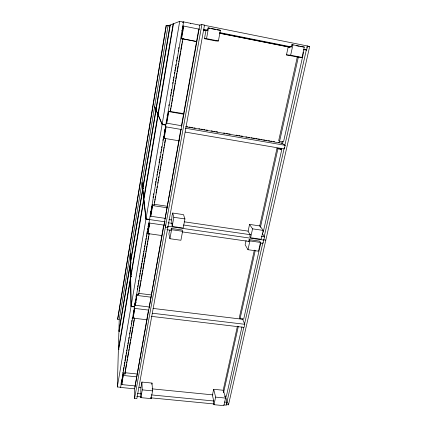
<?xml version="1.0" encoding="UTF-8"?>
<svg xmlns="http://www.w3.org/2000/svg" width="427" height="427" viewBox="0 0 427 427"><rect width="100%" height="100%" fill="white"/><g stroke="black" fill="none" stroke-linecap="round" stroke-linejoin="round"><path stroke-width="0.64" d="M121.919 380.302L121.85 384.599L123.44 373.865L125.1 374.036L125.106 372.739L137.046 373.967M122.074 379.998L122.042 381.978L123.44 373.865M121.151 382.539L121.113 384.524L135.178 385.928M117.318 386.953L118.322 351.645L130.619 278.516L131.036 306.549L117.318 386.953L120.638 387.278M118.375 349.638L118.845 333.071L130.4 263.865L130.598 276.931L118.375 349.638L119.037 349.574M118.898 331.299L119.229 319.604L130.246 253.275L130.379 262.466L118.898 331.299L119.517 331.245M119.048 319.519L117.724 319.364L117.772 318.019L166.13 25.465L168.959 25.898M181.929 39.097L181.971 38.782M117.724 319.364L166.349 25.38M130.432 262.167L142.693 188.691L142.02 182.372L130.294 252.992L130.432 262.167L131.068 262.157M142.746 188.371L155.866 109.755L154.585 106.734L142.074 182.067L142.746 188.371L143.397 188.408M156.586 109.504L155.919 109.419L169.989 25.108L170.667 25.252M130.689 264.42L130.908 263.112M130.651 276.616L143.75 198.667L142.794 189.652L130.454 263.566L130.651 276.616L131.329 276.6M157.889 114.548L143.808 198.331L142.848 189.332L156.058 110.219L157.889 114.548L158.556 114.543M158.663 114.276L157.953 114.185L173.127 23.891L173.789 24.072M131.094 306.196L145.933 219.238L143.867 199.767L130.673 278.201L131.094 306.196L134.532 306.613M145.997 218.859L162.095 124.503L158.113 115.076L143.926 199.425L145.997 218.859L149.562 219.377M165.863 124.721L162.169 124.092L179.698 21.35L183.541 22.119M122.341 375.92L122.565 374.607M122.789 373.299L123.019 371.986M123.243 370.679L123.803 367.401M124.033 366.088L124.257 364.781M124.481 363.468L124.705 362.16M124.935 360.847L125.949 354.949M126.173 353.641L126.397 352.328M126.627 351.021L126.851 349.708M127.075 348.4L127.641 345.123M127.865 343.815L128.089 342.502M128.319 341.194L128.543 339.881M128.767 338.568L128.991 337.261M129.557 333.983L129.781 332.676M130.011 331.363L130.235 330.055M130.459 328.742L130.683 327.434M131.249 324.157L131.473 322.844M131.703 321.536L131.927 320.223M132.151 318.916L132.375 317.603M133.448 311.39L133.571 310.669M135.188 301.286L135.364 300.24M135.999 296.557L136.224 295.249M137.238 289.357L137.467 288.044M137.691 286.736L137.916 285.423M138.14 284.115L138.369 282.807M138.594 281.494L138.818 280.187M139.383 276.909L139.608 275.602M139.832 274.294L140.056 272.981M140.286 271.673L140.51 270.36M140.734 269.053L141.3 265.775M141.524 264.468L141.748 263.16M141.972 261.847L142.202 260.539M142.426 259.226L142.65 257.919M142.874 256.611L143.44 253.334M143.664 252.026L143.888 250.713M144.118 249.405L144.342 248.098M144.566 246.785L144.79 245.477M145.02 244.164L145.58 240.892M145.804 239.579L146.034 238.271M146.258 236.964L146.482 235.651M146.707 234.343L147.272 231.066M147.496 229.758L147.726 228.445M148.02 226.742L148.153 225.958L149.327 226.123M148.345 224.832L148.537 223.711L149.85 223.897M150.485 212.411L150.678 211.274L151.863 211.45M151.339 207.442L151.564 206.129M153.037 197.594L153.261 196.281M153.485 194.968L153.715 193.655M155.182 185.115L155.407 183.802M155.636 182.489L155.86 181.176M156.085 179.863L156.314 178.55M156.874 175.267L157.104 173.954M157.328 172.641L157.558 171.328M157.782 170.015L158.006 168.702M158.236 167.389L158.46 166.076M159.025 162.794L159.25 161.481M159.479 160.168L159.703 158.855M159.928 157.542L160.157 156.229M160.717 152.941L160.947 151.628M161.171 150.315L161.401 149.002M161.625 147.689L161.849 146.376M162.868 140.467L163.093 139.154M163.317 137.841L163.546 136.528M164.224 132.589L164.422 131.447M164.566 130.598L164.779 129.376M167.138 115.653L167.363 114.34M168.836 105.795L169.06 104.482M170.533 95.936L170.757 94.623M170.987 93.31L171.211 91.992M171.435 90.679L171.665 89.366M172.684 83.452L172.908 82.133M173.132 80.82L173.362 79.507M173.586 78.194L173.81 76.876M174.376 73.593L174.606 72.275M174.83 70.962L175.059 69.649M175.283 68.336L175.508 67.018M175.737 65.705L175.961 64.392M176.527 61.104L176.757 59.791M176.981 58.478L177.205 57.159M178.224 51.245L178.449 49.932M178.678 48.619L178.902 47.301M200.124 25.214L183.578 21.894L120.611 387.438L134.654 388.826M134.585 308.139L133.128 318.147L147.005 319.78M149.226 233.66L138.711 294.379L136.992 294.176L135.487 302.924L135.45 301.873M183.946 113.651L168.537 111.217L166.76 121.514L166.413 120.814M149.423 223.262L147.918 233.585L161.737 235.533M167.405 206.278L154.28 204.319L154.393 205.008L152.615 204.741L150.977 214.231L150.843 213.265M181.283 38.558L183.183 27.515L182.676 27.643L182.905 26.325L183.733 26.095L181.587 38.537L181.283 38.558L196.623 41.627M133.128 318.147L134.804 308.427M136.992 294.176L135.348 305.284L135.242 301.857M179.287 140.857L164.155 138.316L166.124 126.883M168.537 111.217L168.761 111.602L166.765 123.184L166.204 122.037M147.918 233.585L149.733 223.075M152.615 204.741L150.907 216.27L150.587 213.906M124.908 372.819L125.132 371.511M125.362 370.209L126.376 364.332M126.6 363.025L126.83 361.717M127.054 360.409L127.283 359.107M127.508 357.799L128.527 351.923M128.751 350.615L128.975 349.313M129.205 348.005L130.219 342.128M130.448 340.821L130.673 339.513M130.897 338.211L131.126 336.903M131.351 335.595L132.37 329.719M132.594 328.411L132.818 327.109M133.048 325.801L134.062 319.924M139.015 291.326L139.239 290.013M139.469 288.7L140.488 282.797M140.718 281.484L140.947 280.171M141.172 278.863L142.196 272.954M142.421 271.641L142.65 270.334M142.874 269.021L143.899 263.112M144.123 261.804L144.353 260.491M144.582 259.178L145.602 253.27M145.831 251.962L146.055 250.649M146.285 249.336L146.851 246.053M147.08 244.74L147.304 243.433M147.534 242.12L147.758 240.807M147.988 239.494L148.553 236.211M148.783 234.903L149.007 233.59M154.328 202.857L154.558 201.544M154.782 200.236L155.012 198.923M155.236 197.61L155.465 196.297M156.031 193.02L156.261 191.707M156.485 190.399L156.714 189.086M156.939 187.773L157.168 186.46M157.734 183.183L157.963 181.87M158.187 180.562L158.417 179.249M158.641 177.936L158.871 176.623M159.436 173.346L159.666 172.033M159.89 170.72L160.12 169.412M160.344 168.099L160.573 166.786M160.798 165.479L161.369 162.196M161.593 160.883L161.822 159.575M162.047 158.262L162.276 156.949M162.506 155.636L162.73 154.328M163.295 151.046L163.525 149.738M163.754 148.425L163.979 147.112M164.208 145.799L164.432 144.491M164.662 143.178L165.228 139.901M170.208 111.127L170.773 107.85M171.003 106.542L171.227 105.229M171.457 103.921L171.681 102.608M171.91 101.3L172.476 98.023M172.705 96.715L172.93 95.402M173.159 94.095L173.383 92.787M173.613 91.474L174.632 85.581M174.856 84.268L175.086 82.961M175.31 81.648L175.54 80.34M175.764 79.027L176.33 75.755M176.559 74.442L176.783 73.134M177.013 71.821L177.237 70.514M177.467 69.201L178.032 65.929M178.262 64.616L178.486 63.308M178.716 61.995L178.94 60.687M179.169 59.374L180.189 53.482M180.413 52.169L180.642 50.861M180.867 49.553L181.886 43.655M182.115 42.348L182.34 41.035M182.569 39.727L182.793 38.414M124.897 374.121L134.66 317.763M154.206 204.917L165.751 138.284M170.389 111.495L183.06 38.339M134.58 398.455L201.886 24.547L204.501 25.07L136.832 398.674L134.58 398.455L134.404 390.059L199.809 25.022L201.886 24.547M141.924 382.064L140.814 388.148L140.841 397.633L151.121 398.626L152.578 390.886L152.007 383.078L141.924 382.064L142.26 389.872L140.841 397.633M169.588 230.148L168.889 233.985L169.919 238.72L180.909 240.268L182.596 231.279L182.233 230.025L171.275 228.45L170.944 230.27M172.705 213.041C171.174 217.546 171.787 221.976 172.172 226.422L183.215 228.013L184.923 218.928L183.525 214.637L172.705 213.041L173.837 217.3L172.172 226.422M204.453 38.708L205.969 30.376L207.511 30.157L207.906 27.995L208.493 27.894L220.401 30.28L218.394 40.965L216.014 40.987L204.453 38.708L206.535 38.627L218.394 40.965M169.919 238.72L171.569 229.699L171.275 228.45M206.535 38.627L208.493 27.894M151.782 384.289L152.007 383.078M182.078 38.825L182.014 39.129M213.687 389.296L212.395 395.242L213.783 400.99L213.447 402.512L213.97 404.695L223.849 405.65L225.547 398.087L223.385 390.273L213.687 389.296L215.635 397.11L213.97 404.695M246.085 240.449L245.135 244.804L247.98 249.704L258.506 251.183L260.47 242.435L259.605 241.132L249.106 239.627L248.722 241.394M249.576 224.405L248.066 231.338L250.195 234.674L249.806 236.451L250.606 237.727L261.185 239.248L263.165 230.404L259.947 225.936L249.576 224.405L252.554 228.845L250.606 237.727M286.469 54.88L288.23 46.794L291.305 46.89L291.764 44.792L292.933 44.814L304.296 47.093L301.969 57.458L297.512 57.053L286.469 54.88L290.654 55.222L301.969 57.458M247.98 249.704L249.907 240.919L249.106 239.627M290.654 55.222L292.933 44.814M223.172 390.321L237.439 326.169M254.343 250.121L239.44 317.144L240.065 318.67L243.705 319.113L260.865 242.696M259.659 226.214L277.006 148.217L280.87 148.874L281.788 149.514L263.171 232.405M297.438 56.332L278.682 140.675L279.594 141.268L283.491 141.94L303.688 52.003M223.54 392.835L238.335 326.436M240.065 318.67L255.234 250.585M260.422 227.319L277.902 148.852L277.006 148.217M279.594 141.268L298.361 57.031M280.731 149.493L281.019 148.196M282.546 141.38L282.108 143.328L185.644 126.739M241.96 326.868L226.337 396.443L224.575 396.267M226.518 403.974L243.785 327.392M244.516 324.146L262.957 242.376M264.126 237.177L284.361 147.438M284.804 145.49L306.501 49.244M306.794 47.947L307.237 45.993L309.682 46.484L228.498 404.828L226.374 404.62M225.397 395.904L227.169 402.298L226.523 405.164L223.881 404.908M242.477 318.793L244.767 324.29L244.073 327.381L151.27 316.348M262.237 233.51L264.521 236.75L263.011 243.438L260.379 243.064M281.244 142.762L285.145 145.319L284.329 148.954L185.281 132.066M303.346 49.804L306.661 49.954L307.552 46.004L203.941 25.193M169.989 25.108L168.019 25.871L154.643 106.408L155.919 109.419M173.127 23.891L170.293 24.99L156.117 109.872L157.953 114.185M179.698 21.35L173.474 23.757L158.177 114.714L162.169 124.092M182.334 22.332L183.578 21.894M199.089 29.041L198.785 29.095L181.486 125.719L181.705 126.061M220.401 30.28L217.242 29.863M130.598 276.931L131.27 276.627M130.379 262.466L131.014 262.456M308.358 46.452L309.682 46.484M304.296 47.093L300.539 46.548M142.693 188.691L143.344 188.723M137.307 393.529L141.273 393.918M151.185 394.884L213.954 401.006M224.527 402.037L227.169 402.298M136.773 396.48L141.396 396.929M150.635 397.82L213.986 403.953M138.892 387.54L140.873 387.737M152.108 388.853L212.902 394.884M142.26 389.872L152.578 390.886M215.635 397.11L225.547 398.087M121.727 379.48L122.832 379.587M123.424 375.482L136.667 376.833M153.069 308.427L242.68 319.279M131.036 306.549L134.473 306.965M134.233 308.358L148.761 310.109M152.503 313.242L244.767 324.29M135.007 302.332L136.33 302.492M149.322 306.981L134.772 305.214L134.718 303.223M137.046 295.452L150.87 297.165M151.174 294.924L138.663 293.365L138.711 294.39M155.866 109.755L156.528 109.846M171.569 229.699L182.596 231.279M249.907 240.919L260.47 242.435M166.946 229.699L170.891 230.265M182.078 231.861L249.192 241.463M148.943 222.963L164.176 225.157M263.544 239.777L265.818 240.107M167.571 226.246L263.763 240.097M150.117 216.153L165.281 218.368M169.007 219.585L171.643 219.969M184.176 221.8L248.135 231.13M149.53 219.563L165.329 221.859M145.933 219.238L149.498 219.756M168.195 222.782L172.156 223.358M183.37 224.986L250.665 234.738M261.223 236.27L264.521 236.75M150.288 213.548L151.606 213.74M173.837 217.3L184.923 218.928M252.554 228.845L263.165 230.404M152.749 205.6L167.203 207.752M277.902 148.852L281.788 149.514M166.146 123.077L181.801 125.773M186.38 126.557L187.683 126.782M188.99 127.011L190.298 127.235M191.291 127.406L192.598 127.63M193.906 127.854L195.208 128.079M198.801 128.698L200.108 128.922M201.416 129.146L202.724 129.37M203.711 129.541L205.019 129.765M206.321 129.989L207.629 130.219M211.221 130.833L212.529 131.057M213.836 131.286L215.144 131.511M216.126 131.681L217.759 131.959M223.641 132.973L224.949 133.197M226.257 133.421L227.564 133.646M228.546 133.816L230.18 134.099M236.067 135.108L237.375 135.332M238.682 135.562L239.99 135.786M240.967 135.951L242.605 136.234M245.872 136.795L247.18 137.024M248.487 137.248L249.795 137.473M251.103 137.697L252.41 137.921M253.387 138.092L255.026 138.375M256.003 138.54L257.31 138.764M258.292 138.935L259.6 139.159M260.908 139.383L262.215 139.608M263.523 139.837L264.831 140.061M265.807 140.227L267.115 140.451M268.423 140.68L269.731 140.905M270.718 141.07L272.026 141.3M273.333 141.524L274.641 141.748M278.228 142.367L279.536 142.591M185.307 128.191L285.145 145.319M162.095 124.503L165.793 125.132M165.511 126.776L181.288 129.477M168.761 111.602L183.866 114.249M190.688 23.698L190.41 23.698M181.587 38.537L196.644 41.488M181.769 30.669L183.034 30.92M203.199 29.298L207.752 30.205M219.462 32.543L291.694 46.965M303.41 49.308L306.661 49.954M203.668 29.959L206.284 30.477M220.017 33.221L290.184 47.183M182.884 25.924L199.425 29.223M203.343 30.007L205.963 30.53M219.627 33.253L289.661 47.226M182.222 28.011L183.525 28.273M166.13 25.465L168.094 25.855M208.531 28.118L209.774 28.369M211.018 28.62L215.998 29.618M291.764 44.792L293.018 45.043M296.151 45.673L299.284 46.297M181.043 129.755L180.824 129.397L165.052 219.008M165.366 126.899L165.703 127.646L163.952 137.793L164.155 138.316M228.146 403.547L228.498 404.828M167.581 226.299L167.838 227.484L165.42 227.132L164.443 222.414M163.835 225.808L163.69 225.088L149.119 307.947M148.553 311.086L148.473 310.077L134.927 387.145M151.014 396.987L151.121 398.626"/></g></svg>
